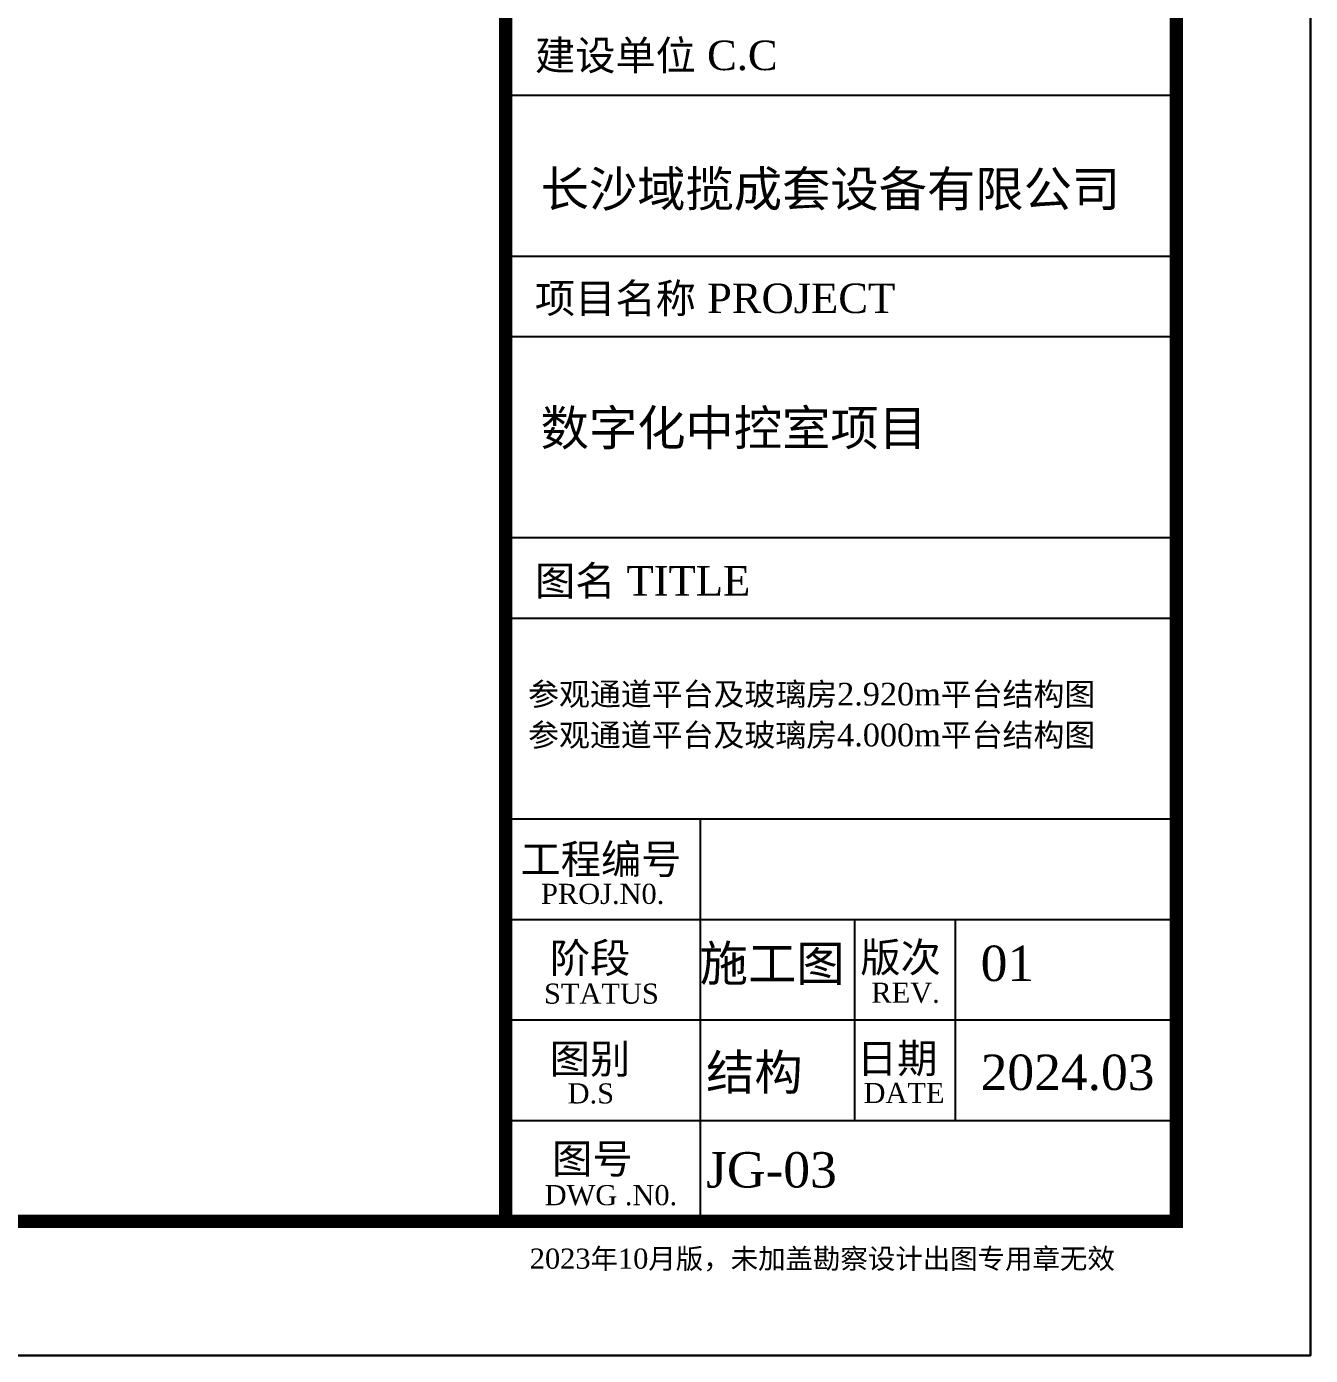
# Model space of a CAD drawing. Extents: x 498328 to 716449, y -893371 to -467753.
# Drawn here: x 601154 to 610727, y -893371 to -883459 of the extents above; entities that cross this region are included whole.
import ezdxf

# ---------------------------------------------------------------- set-up
doc = ezdxf.new("R2010")
doc.units = 0
doc.header["$LTSCALE"] = 1000
for name, color, linetype in [('PUB_TITLE', 4, 'CONTINUOUS'), ('TK-PUBLIC', 7, 'CONTINUOUS'), ('通用-图框C-SHET', 141, 'CONTINUOUS')]:
    doc.layers.add(name, color=color, linetype=linetype)
doc.layers.add('yichutu', color=7, linetype='CONTINUOUS', true_color=0xffffff, plot=False)
doc.styles.add('标识1', font='times.ttf')

# ---------------------------------------------------------------- blocks, each defined once
blk = doc.blocks.new('yct-841-594-84100-59400-100-1000.0')
at = {"layer": 'yichutu', "color": 7, "true_color": 0xffffff}
blk.add_lwpolyline([(0, 0), (0, 59400), (84100, 59400), (84100, 0)], close=True, dxfattribs=at)

msp = doc.modelspace()

# ---------------------------------------------------------------- linework, layer by layer
at = {"layer": 'PUB_TITLE'}
msp.add_lwpolyline([(526627.4, -893370.7), (610727.4, -893370.7), (610727.4, -833970.7), (526627.4, -833970.7)], close=True, dxfattribs=at)
at = {"layer": 'PUB_TITLE', "const_width": 100}
msp.add_lwpolyline([(529127.4, -892370.7), (609727.4, -892370.7), (609727.4, -834970.7), (529127.4, -834970.7)], close=True, dxfattribs=at)
at = {"layer": '通用-图框C-SHET'}
for p, q in [((604727.4, -885170.7), (609727.4, -885170.7)), ((604727.4, -887270.7), (609727.4, -887270.7)), ((609727.4, -889370.7), (604727.4, -889370.7)), ((606177.4, -889370.7), (606177.4, -892370.7)), ((609727.4, -890120.7), (604727.4, -890120.7)), ((607327.4, -890120.7), (607327.4, -891620.7)), ((608077.4, -890120.7), (608077.4, -891620.7)), ((609727.4, -890870.7), (604727.4, -890870.7)), ((609727.4, -891620.7), (604727.4, -891620.7)), ((609727.4, -892370.7), (604727.4, -892370.7))]:
    msp.add_line(p, q, dxfattribs=at)
at = {"layer": '通用-图框C-SHET', "const_width": 100}
msp.add_lwpolyline([(604727.4, -892370.7), (604727.4, -866420.7)], dxfattribs=at)
at = {"layer": '通用-图框C-SHET'}
for points in [[(604727.4, -883970.7), (609727.4, -883970.7)], [(604727.4, -885770.7), (609727.4, -885770.7)], [(604727.4, -887870.7), (609727.4, -887870.7)]]:
    msp.add_lwpolyline(points, dxfattribs=at)

# ---------------------------------------------------------------- block references
at = {"layer": 'yichutu'}
msp.add_blockref('yct-841-594-84100-59400-100-1000.0', (526627.4, -893370.7), dxfattribs=at)

# ---------------------------------------------------------------- texts
at = {"layer": 'TK-PUBLIC', "style": '标识1'}
for s, height, p in [('建设单位 C.C', 220, (604944.9, -883784)), ('项目名称 PROJECT', 220, (604944.9, -885596)), ('图名 TITLE', 220, (604944.9, -887703.5)), ('工程编号', 220, (604837.1, -889779.5)), ('PROJ.N0.', 150, (604990.4, -890003.1)), ('阶段', 220, (605055.6, -890516.5)), ('版次', 220, (607371.2, -890511.5)), ('STATUS', 150, (605012.8, -890747.3)), ('REV.', 150, (607453.7, -890740.5)), ('日期', 220, (607346.3, -891264.7)), ('图别', 220, (605055.6, -891268.5)), ('D.S', 150, (605188.6, -891491.5)), ('DATE', 150, (607395.2, -891488.2)), ('图号', 220, (605072.9, -892013.5)), ('DWG .N0.', 150, (605017.5, -892250.2)), ('2023年10月版，未加盖勘察设计出图专用章无效', 150, (604906.4, -892723.8))]:
    msp.add_text(s, height=height, dxfattribs=at).set_placement(p)
at = {"layer": 'TK-PUBLIC', "color": 1, "style": '标识1'}
for s, height, p in [('长沙域揽成套设备有限公司', 264, (604987.5, -884802.2)), ('数字化中控室项目', 264, (604987.5, -886584.2)), ('参观通道平台及玻璃房2.920m平台结构图', 168.96, (604893.8, -888522.9)), ('参观通道平台及玻璃房4.000m平台结构图', 168.96, (604893.8, -888827.9)), ('施工图', 264, (606173.5, -890578.2)), ('01', 264, (608268.6, -890578.2)), ('结构', 264, (606221.2, -891391)), ('2024.03', 264, (608268.6, -891391)), ('JG-03', 264, (606221.2, -892118.5))]:
    msp.add_text(s, height=height, dxfattribs=at).set_placement(p)

doc.saveas('drawing.dxf')
